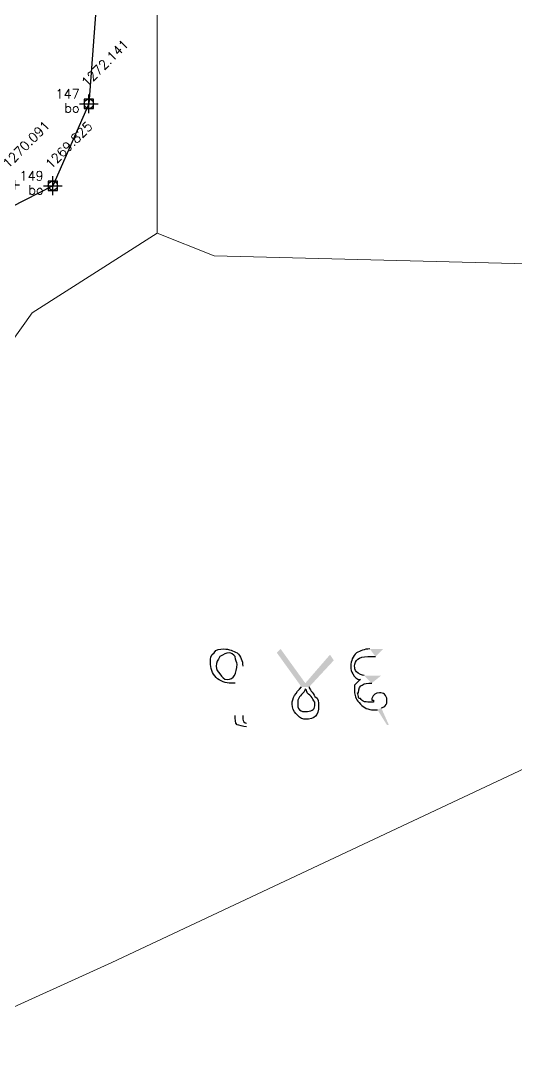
# Model space of a CAD drawing. Header units: metres. Extents: x 345912 to 349030, y 3061206 to 3061792.
# Drawn here: x 346788.41 to 346801.68, y 3061444.41 to 3061472.19 of the extents above; entities that cross this region are included whole.
import ezdxf
from ezdxf.enums import TextEntityAlignment as Align

# ---------------------------------------------------------------- set-up
doc = ezdxf.new("R2010")
doc.units = ezdxf.units.M
doc.header["$MEASUREMENT"] = 0
doc.header["$PDMODE"] = 98
doc.header["$PDSIZE"] = 0.25
for name, color, linetype in [('bo', 7, 'Continuous'), ('Boundary', 6, 'Continuous'), ('Features', 5, 'Continuous'), ('PDF4_Geometry', 7, 'Continuous'), ('PDF4_Solid Fills', 7, 'Continuous'), ('Points', 7, 'Continuous'), ('Points-ELV', 6, 'Continuous'), ('Points-NUM', 4, 'Continuous'), ('Points-TXT', 3, 'Continuous'), ('septic tank', 7, 'Continuous')]:
    doc.layers.add(name, color=color, linetype=linetype)
doc.styles.add('romans', font='romans.shx')

# ---------------------------------------------------------------- blocks, each defined once
blk = doc.blocks.new('POINTS')
at = {"layer": 'Points'}
blk.add_line((0, 0), (0, 0), dxfattribs=at)
blk.add_point((0, 0), dxfattribs=at)
at = {"layer": 'Points-ELV', "style": 'romans'}
blk.add_attdef('ELEV', text='', height=1, rotation=45, dxfattribs=at).set_placement((0, 0), align=Align.BOTTOM_LEFT)
at = {"layer": 'Points-NUM', "style": 'romans'}
blk.add_attdef('PTNUM', text='', height=1, dxfattribs=at).set_placement((0, 0), align=Align.BOTTOM_RIGHT)
at = {"layer": 'Points-TXT', "style": 'romans'}
blk.add_attdef('DESC', text='', height=1, dxfattribs=at).set_placement((0, 0), align=Align.BOTTOM_RIGHT)
blk = doc.blocks.new('dh')
at = {"layer": 'Boundary'}
blk.add_lwpolyline([(346516.738, 3061347.562), (346524.534, 3061348.858), (346525.1, 3061345.528), (346527.758, 3061327.212), (346527.696, 3061312.309), (346525.966, 3061289.156), (346525.002, 3061286.964), (346523.124, 3061286.008), (346520.874, 3061285.18), (346519.244, 3061287.901), (346515.963, 3061286.81), (346512.788, 3061285.421), (346507.841, 3061282.842)], dxfattribs=at)
at = {"layer": 'bo', "linetype": 'Continuous'}
ref = blk.add_blockref('POINTS', (346525.966, 3061289.156, 1272.141), dxfattribs=at)
ref.add_attrib('PTNUM', '147', dxfattribs={"layer": 'Points-NUM', "height": 0.25, "style": 'romans'}).set_placement((346525.716, 3061289.2185, 1272.141), align=Align.BOTTOM_RIGHT)
ref.add_attrib('DESC', 'bo', dxfattribs={"layer": 'Points-TXT', "height": 0.25, "style": 'romans'}).set_placement((346525.716, 3061288.8435, 1272.141), align=Align.BOTTOM_RIGHT)
ref.add_attrib('ELEV', '1272.141', dxfattribs={"layer": 'Points-ELV', "height": 0.25, "rotation": 45, "style": 'romans'}).set_placement((346525.966, 3061289.531, 1272.141), align=Align.BOTTOM_LEFT)
ref = blk.add_blockref('POINTS', (346525.002, 3061286.964, 1269.825), dxfattribs=at)
ref.add_attrib('PTNUM', '149', dxfattribs={"layer": 'Points-NUM', "height": 0.25, "style": 'romans'}).set_placement((346524.752, 3061287.0265, 1269.825), align=Align.BOTTOM_RIGHT)
ref.add_attrib('DESC', 'bo', dxfattribs={"layer": 'Points-TXT', "height": 0.25, "style": 'romans'}).set_placement((346524.752, 3061286.6515, 1269.825), align=Align.BOTTOM_RIGHT)
ref.add_attrib('ELEV', '1269.825', dxfattribs={"layer": 'Points-ELV', "height": 0.25, "rotation": 45, "style": 'romans'}).set_placement((346525.002, 3061287.339, 1269.825), align=Align.BOTTOM_LEFT)
at = {"layer": 'septic tank', "linetype": 'Continuous'}
ref = blk.add_blockref('POINTS', (346523.858, 3061286.984, 1270.091), dxfattribs=at)
ref.add_attrib('PTNUM', '151', dxfattribs={"layer": 'Points-NUM', "height": 0.25, "style": 'romans'}).set_placement((346523.608, 3061287.0465, 1270.091), align=Align.BOTTOM_RIGHT)
ref.add_attrib('DESC', 'septic tank', dxfattribs={"layer": 'Points-TXT', "height": 0.25, "style": 'romans'}).set_placement((346523.608, 3061286.6715, 1270.091), align=Align.BOTTOM_RIGHT)
ref.add_attrib('ELEV', '1270.091', dxfattribs={"layer": 'Points-ELV', "height": 0.25, "rotation": 45, "style": 'romans'}).set_placement((346523.858, 3061287.359, 1270.091), align=Align.BOTTOM_LEFT)

msp = doc.modelspace()

# ---------------------------------------------------------------- hatches: boundary and pattern name
at = {"layer": 'PDF4_Solid Fills', "transparency": 33554559}
h = msp.add_hatch(color=256, dxfattribs=at)
h.paths.add_polyline_path([(346794.35547, 3061454.92523), (346794.35547, 3061453.60443)], flags=0)
h.paths.add_polyline_path([(346794.45707, 3061453.40123), (346794.45707, 3061453.29963)], flags=0)
h.paths.add_polyline_path([(346795.93027, 3061454.36643), (346795.26987, 3061455.28083), (346795.37147, 3061455.38243), (346796.03187, 3061454.46803), (346796.69227, 3061455.23003), (346796.79387, 3061455.07763), (346796.13347, 3061454.36643)], flags=0)
h.paths.add_polyline_path([(346797.91147, 3061455.17923), (346798.11467, 3061455.38243), (346797.75907, 3061455.38243)], flags=0)
h.paths.add_polyline_path([(346797.96227, 3061453.75683), (346798.21627, 3061453.35043), (346798.26707, 3061453.35043), (346798.06387, 3061453.80763)], flags=0)
h.paths.add_polyline_path([(346797.80987, 3061454.46803), (346798.06387, 3061454.67123), (346797.60667, 3061454.67123)], flags=0)

# ---------------------------------------------------------------- linework, layer by layer
at = {"layer": 'PDF4_Geometry', "lineweight": 9}
for points in [[(346834.43668, 3061530.51563), (346831.08388, 3061518.93323), (346829.25507, 3061512.83723), (346827.73108, 3061510.39883), (346825.29268, 3061506.74124), (346824.37828, 3061500.95003), (346819.80628, 3061485.40523), (346818.28227, 3061480.22363), (346817.06308, 3061475.65163), (346814.62468, 3061466.81243), (346813.71028, 3061465.89803), (346805.48068, 3061465.59323), (346793.59348, 3061465.89803), (346792.06947, 3061466.50764), (346792.06947, 3061484.49083), (346793.59348, 3061500.34043), (346793.28867, 3061504.30283), (346792.06947, 3061519.84763), (346790.24068, 3061530.21083), (346792.37428, 3061530.82043), (346798.47028, 3061531.12523), (346807.61428, 3061531.12523), (346819.80628, 3061531.12523), (346829.55988, 3061530.51563)], [(346834.43668, 3061530.51563), (346831.08388, 3061518.93323), (346829.25507, 3061512.83723), (346827.73108, 3061510.39883), (346825.29268, 3061506.74124), (346824.37828, 3061500.95003), (346819.80628, 3061485.40523), (346818.28227, 3061480.22363), (346817.06308, 3061475.65163), (346814.62468, 3061466.81243), (346813.71028, 3061465.89803), (346805.48068, 3061465.59323), (346793.59348, 3061465.89803), (346792.06947, 3061466.50764), (346792.06947, 3061484.49083), (346793.59348, 3061500.34043), (346793.28867, 3061504.30283), (346792.06947, 3061519.84763), (346790.24068, 3061530.21083), (346792.37428, 3061530.82043), (346798.47028, 3061531.12523), (346807.61428, 3061531.12523), (346819.80628, 3061531.12523), (346829.55988, 3061530.51563)], [(346792.06947, 3061466.50764), (346788.71668, 3061464.37403), (346787.19267, 3061462.24043), (346782.31587, 3061467.11723), (346778.35348, 3061463.45963), (346775.00068, 3061461.02124), (346772.56227, 3061464.37403), (346778.04867, 3061470.47003), (346776.21988, 3061477.78523), (346774.39108, 3061480.22363), (346770.42868, 3061490.28204), (346771.03828, 3061496.07323), (346774.69587, 3061509.17963), (346777.43907, 3061525.33403), (346790.24068, 3061530.21083), (346792.06947, 3061519.84763), (346793.28867, 3061504.30283), (346793.59348, 3061500.34043), (346792.06947, 3061484.49083)], [(346792.06947, 3061466.50764), (346788.71668, 3061464.37403), (346787.19267, 3061462.24043), (346782.31587, 3061467.11723), (346778.35348, 3061463.45963), (346775.00068, 3061461.02124), (346772.56227, 3061464.37403), (346778.04867, 3061470.47003), (346776.21988, 3061477.78523), (346774.39108, 3061480.22363), (346770.42868, 3061490.28204), (346771.03828, 3061496.07323), (346774.69587, 3061509.17963), (346777.43907, 3061525.33403), (346790.24068, 3061530.21083), (346792.06947, 3061519.84763), (346793.28867, 3061504.30283), (346793.59348, 3061500.34043), (346792.06947, 3061484.49083)], [(346813.71028, 3061465.89803), (346814.31988, 3061461.02124), (346814.01507, 3061452.48683), (346813.10067, 3061450.96283), (346808.22388, 3061453.09643), (346805.78547, 3061454.01083), (346790.85028, 3061447.00043), (346780.79188, 3061442.42844), (346780.18227, 3061447.00043), (346778.04867, 3061454.62043), (346781.09668, 3061457.05883), (346783.53508, 3061458.27803), (346787.19267, 3061462.24043), (346788.71668, 3061464.37403), (346792.06947, 3061466.50764), (346793.59348, 3061465.89803), (346805.48068, 3061465.59323)], [(346813.71028, 3061465.89803), (346814.31988, 3061461.02124), (346814.01507, 3061452.48683), (346813.10067, 3061450.96283), (346808.22388, 3061453.09643), (346805.78547, 3061454.01083), (346790.85028, 3061447.00043), (346780.79188, 3061442.42844), (346780.18227, 3061447.00043), (346778.04867, 3061454.62043), (346781.09668, 3061457.05883), (346783.53508, 3061458.27803), (346787.19267, 3061462.24043), (346788.71668, 3061464.37403), (346792.06947, 3061466.50764), (346793.59348, 3061465.89803), (346805.48068, 3061465.59323)], [(346813.10067, 3061450.96283), (346814.31988, 3061443.34283), (346798.77508, 3061435.41803), (346788.41188, 3061429.62683), (346784.44947, 3061428.10284), (346780.79188, 3061442.42844), (346790.85028, 3061447.00043), (346805.78547, 3061454.01083), (346808.22388, 3061453.09643)], [(346813.10067, 3061450.96283), (346814.31988, 3061443.34283), (346798.77508, 3061435.41803), (346788.41188, 3061429.62683), (346784.44947, 3061428.10284), (346780.79188, 3061442.42844), (346790.85028, 3061447.00043), (346805.78547, 3061454.01083), (346808.22388, 3061453.09643)]]:
    msp.add_lwpolyline(points, close=True, dxfattribs=at)
at = {"layer": 'PDF4_Geometry', "lineweight": 25}
for points in [[(346793.59347, 3061455.28083), (346793.64427, 3061455.38243), (346793.74587, 3061455.38243), (346793.84747, 3061455.38243)], [(346793.84747, 3061455.38243), (346793.99987, 3061455.38243), (346794.10147, 3061455.33163), (346794.20307, 3061455.28083)], [(346797.75907, 3061455.38243), (346797.60667, 3061455.38243), (346797.50507, 3061455.33163), (346797.40347, 3061455.28083)], [(346793.49187, 3061455.02683), (346793.49187, 3061455.12843), (346793.49187, 3061455.23003), (346793.59347, 3061455.28083)], [(346793.64427, 3061454.62043), (346793.54267, 3061454.72203), (346793.49187, 3061454.87443), (346793.49187, 3061455.02683)], [(346793.74587, 3061455.17923), (346793.69507, 3061455.07763), (346793.64427, 3061455.02683), (346793.64427, 3061454.92523)], [(346793.99987, 3061455.28083), (346793.89827, 3061455.28083), (346793.84747, 3061455.23003), (346793.74587, 3061455.17923)], [(346794.15227, 3061455.17923), (346794.10147, 3061455.23003), (346794.05067, 3061455.28083), (346793.99987, 3061455.28083)], [(346794.20307, 3061454.97603), (346794.20307, 3061455.02683), (346794.15227, 3061455.07763), (346794.15227, 3061455.17923)], [(346794.20307, 3061455.28083), (346794.30467, 3061455.17923), (346794.35547, 3061455.07763), (346794.35547, 3061454.92523)], [(346797.40347, 3061455.28083), (346797.30187, 3061455.17923), (346797.25107, 3061455.07763), (346797.25107, 3061454.92523)], [(346797.35267, 3061454.92523), (346797.35267, 3061455.07763), (346797.45427, 3061455.17923), (346797.70827, 3061455.17923)], [(346797.70827, 3061455.17923), (346797.70827, 3061455.17923), (346797.75907, 3061455.17923), (346797.80987, 3061455.17923)], [(346797.80987, 3061455.17923), (346797.86067, 3061455.17923), (346797.91147, 3061455.17923), (346797.91147, 3061455.17923)], [(346793.64427, 3061454.92523), (346793.64427, 3061454.82363), (346793.69507, 3061454.77283), (346793.74587, 3061454.72203)], [(346793.94907, 3061454.56963), (346794.10147, 3061454.56963), (346794.20307, 3061454.72203), (346794.20307, 3061454.97603)], [(346797.25107, 3061454.92523), (346797.25107, 3061454.82363), (346797.25107, 3061454.77283), (346797.30187, 3061454.72203)], [(346797.40347, 3061454.77283), (346797.35267, 3061454.82363), (346797.35267, 3061454.87443), (346797.35267, 3061454.92523)], [(346797.60667, 3061454.67123), (346797.55587, 3061454.67123), (346797.45427, 3061454.72203), (346797.40347, 3061454.77283)], [(346794.05067, 3061454.46803), (346793.89827, 3061454.46803), (346793.74587, 3061454.51883), (346793.64427, 3061454.62043)], [(346793.74587, 3061454.72203), (346793.79667, 3061454.62043), (346793.84747, 3061454.56963), (346793.94907, 3061454.56963)], [(346794.15227, 3061454.46803), (346794.10147, 3061454.46803), (346794.05067, 3061454.46803), (346794.05067, 3061454.46803)], [(346797.30187, 3061454.72203), (346797.35267, 3061454.62043), (346797.40347, 3061454.56963), (346797.50507, 3061454.56963)], [(346797.50507, 3061454.56963), (346797.45427, 3061454.51883), (346797.40347, 3061454.46803), (346797.35267, 3061454.41723)], [(346797.55587, 3061454.41723), (346797.60667, 3061454.46803), (346797.70827, 3061454.46803), (346797.80987, 3061454.46803)], [(346795.67627, 3061453.90923), (346795.67627, 3061454.06163), (346795.77787, 3061454.21403), (346795.93027, 3061454.36643)], [(346796.03187, 3061454.31563), (346796.03187, 3061454.26483), (346795.98107, 3061454.21403), (346795.93027, 3061454.16323)], [(346796.08267, 3061454.21403), (346796.08267, 3061454.21403), (346796.08267, 3061454.26483), (346796.03187, 3061454.31563)], [(346796.18427, 3061454.11243), (346796.18427, 3061454.11243), (346796.13347, 3061454.16323), (346796.08267, 3061454.21403)], [(346796.13347, 3061454.36643), (346796.13347, 3061454.31563), (346796.23507, 3061454.21403), (346796.28587, 3061454.11243)], [(346797.35267, 3061454.41723), (346797.35267, 3061454.36643), (346797.35267, 3061454.31563), (346797.35267, 3061454.21403)], [(346797.35267, 3061454.21403), (346797.35267, 3061454.11243), (346797.40347, 3061454.01083), (346797.50507, 3061453.90923)], [(346797.45427, 3061454.11243), (346797.45427, 3061454.16323), (346797.40347, 3061454.21403), (346797.45427, 3061454.21403)], [(346797.45427, 3061454.21403), (346797.45427, 3061454.31563), (346797.50507, 3061454.41723), (346797.55587, 3061454.41723)], [(346798.01307, 3061454.21403), (346797.91147, 3061454.21403), (346797.86067, 3061454.16323), (346797.80987, 3061454.06163)], [(346798.21627, 3061454.01083), (346798.21627, 3061454.16323), (346798.11467, 3061454.21403), (346798.01307, 3061454.21403)], [(346795.77787, 3061453.65523), (346795.72707, 3061453.70603), (346795.67627, 3061453.80763), (346795.67627, 3061453.90923)], [(346795.93027, 3061454.16323), (346795.87947, 3061454.11243), (346795.87947, 3061454.11243), (346795.82867, 3061454.01083)], [(346795.82867, 3061454.01083), (346795.82867, 3061454.01083), (346795.82867, 3061453.96003), (346795.82867, 3061453.90923)], [(346795.82867, 3061453.90923), (346795.82867, 3061453.85843), (346795.82867, 3061453.80763), (346795.87947, 3061453.75683)], [(346796.28587, 3061453.96003), (346796.23507, 3061454.01083), (346796.23507, 3061454.06163), (346796.18427, 3061454.11243)], [(346796.28587, 3061454.11243), (346796.38747, 3061454.06163), (346796.38747, 3061453.96003), (346796.38747, 3061453.85843)], [(346796.28587, 3061453.85843), (346796.28587, 3061453.90923), (346796.28587, 3061453.90923), (346796.28587, 3061453.96003)], [(346797.50507, 3061454.06163), (346797.45427, 3061454.06163), (346797.45427, 3061454.06163), (346797.45427, 3061454.11243)], [(346797.80987, 3061453.96003), (346797.65747, 3061453.96003), (346797.55587, 3061453.96003), (346797.50507, 3061454.06163)], [(346797.50507, 3061453.90923), (346797.60667, 3061453.80763), (346797.70827, 3061453.75683), (346797.86067, 3061453.75683)], [(346797.80987, 3061454.06163), (346797.80987, 3061454.06163), (346797.80987, 3061454.06163), (346797.80987, 3061454.01083)], [(346797.80987, 3061454.01083), (346797.80987, 3061454.01083), (346797.80987, 3061454.01083), (346797.86067, 3061454.01083)], [(346797.86067, 3061453.96003), (346797.86067, 3061453.96003), (346797.80987, 3061453.96003), (346797.80987, 3061453.96003)], [(346797.86067, 3061454.01083), (346797.86067, 3061453.96003), (346797.86067, 3061453.96003), (346797.86067, 3061453.96003)], [(346798.16547, 3061453.85843), (346798.21627, 3061453.90923), (346798.21627, 3061453.96003), (346798.21627, 3061454.01083)], [(346796.03187, 3061453.50283), (346795.93027, 3061453.50283), (346795.87947, 3061453.55363), (346795.77787, 3061453.65523)], [(346795.87947, 3061453.75683), (346795.93027, 3061453.70603), (346795.98107, 3061453.70603), (346796.03187, 3061453.70603)], [(346796.03187, 3061453.70603), (346796.18427, 3061453.70603), (346796.28587, 3061453.75683), (346796.28587, 3061453.85843)], [(346796.38747, 3061453.85843), (346796.38747, 3061453.60443), (346796.28587, 3061453.50283), (346796.03187, 3061453.50283)], [(346797.86067, 3061453.75683), (346797.91147, 3061453.75683), (346797.91147, 3061453.75683), (346797.96227, 3061453.75683)], [(346798.06387, 3061453.80763), (346798.11467, 3061453.80763), (346798.16547, 3061453.85843), (346798.16547, 3061453.85843)], [(346794.20307, 3061453.35043), (346794.15227, 3061453.40123), (346794.15227, 3061453.50283), (346794.15227, 3061453.60443)], [(346794.35547, 3061453.60443), (346794.35547, 3061453.55363), (346794.35547, 3061453.50283), (346794.35547, 3061453.50283)], [(346794.35547, 3061453.50283), (346794.35547, 3061453.45203), (346794.40627, 3061453.40123), (346794.45707, 3061453.40123)], [(346794.45707, 3061453.29963), (346794.35547, 3061453.29963), (346794.25387, 3061453.35043), (346794.20307, 3061453.35043)]]:
    msp.add_open_spline(points, degree=3, dxfattribs=at)

# ---------------------------------------------------------------- block references
at = {"layer": 'Features'}
msp.add_blockref('dh', (264.27326, 180.81034), dxfattribs=at)

doc.saveas('drawing.dxf')
